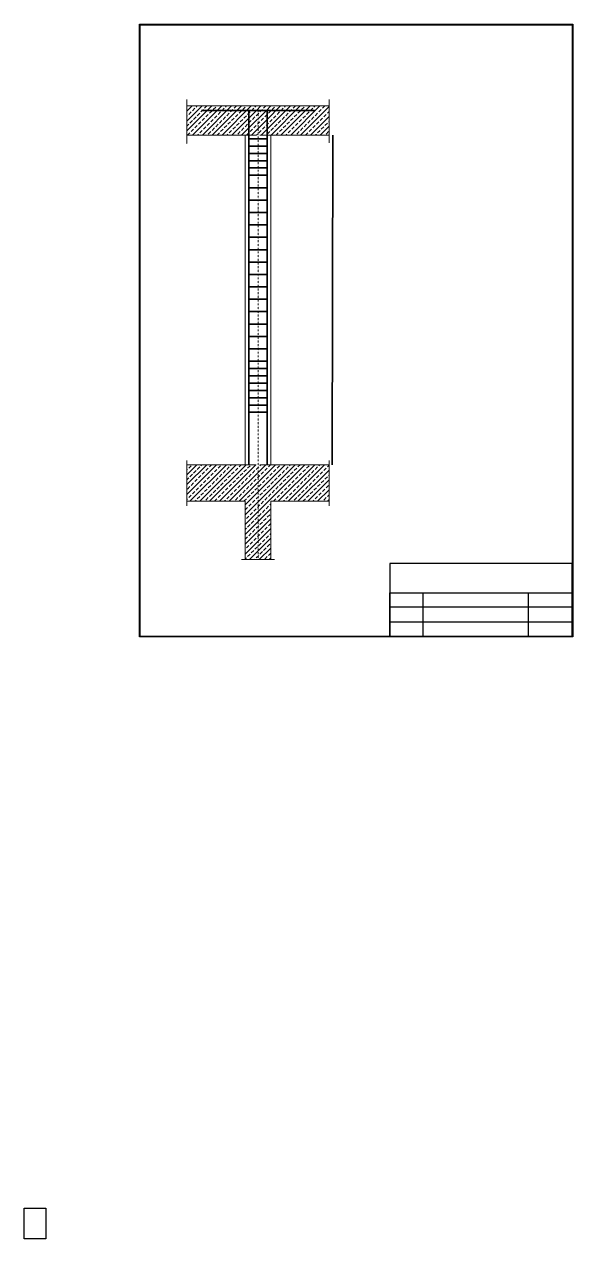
# Model space of a CAD drawing. Header units: millimetres. Extents: x -1530 to 5990, y 18380 to 35030.
import ezdxf

# ---------------------------------------------------------------- set-up
doc = ezdxf.new("R2010")
doc.units = ezdxf.units.MM
doc.linetypes.add('KRESKAKROPKAX2', pattern=[50.8, 25.4, -12.7, 0, -12.7])
doc.linetypes.add('KRESKOWA2', pattern=[9.525, 6.35, -3.175])
for name, color, linetype, lineweight in [('OBRYS', 1, 'Continuous', 13), ('OSIE', 210, 'KRESKAKROPKAX2', 20), ('POMOCNICZA', 8, 'KRESKOWA2', 13), ('RAMKA', 3, 'Continuous', 25), ('ZBROJENIE', 5, 'Continuous', 35)]:
    doc.layers.add(name, color=color, linetype=linetype, lineweight=lineweight)

# ---------------------------------------------------------------- blocks, each defined once
blk = doc.blocks.new('*U6')
at = {"layer": 'ZBROJENIE'}
blk.add_line((-125, 0), (125, 0), dxfattribs=at)
blk = doc.blocks.new('*U7')
at = {"layer": 'ZBROJENIE', "color": 0, "linetype": 'ByBlock', "lineweight": -2, "transparency": 16777216}
for p in [(0, 0), (0, -100), (0, -200), (0, -300), (0, -400), (0, -500)]:
    blk.add_blockref('*U6', p, dxfattribs=at)
blk = doc.blocks.new('*U8')
at = {"layer": 'ZBROJENIE'}
blk.add_line((-125, 0), (125, 0), dxfattribs=at)
blk = doc.blocks.new('*U9')
at = {"layer": 'ZBROJENIE', "color": 0, "linetype": 'ByBlock', "lineweight": -2, "transparency": 16777216}
for p in [(0, 0), (0, -170), (0, -340), (0, -510), (0, -680), (0, -850), (0, -1020), (0, -1190), (0, -1360), (0, -1530), (0, -1700), (0, -1870), (0, -2040), (0, -2210), (0, -2380), (0, -2550)]:
    blk.add_blockref('*U8', p, dxfattribs=at)
blk = doc.blocks.new('*U10')
at = {"layer": 'ZBROJENIE'}
blk.add_line((-125, 0), (125, 0), dxfattribs=at)
blk = doc.blocks.new('*U11')
at = {"layer": 'ZBROJENIE', "color": 0, "linetype": 'ByBlock', "lineweight": -2, "transparency": 16777216}
for p in [(0, 0), (0, -100), (0, -200), (0, -300), (0, -400), (0, -500), (0, -600), (0, -700)]:
    blk.add_blockref('*U10', p, dxfattribs=at)

msp = doc.modelspace()

# ---------------------------------------------------------------- hatches: boundary and pattern name
at = {"layer": 'POMOCNICZA'}
h = msp.add_hatch(dxfattribs=at)
h.set_pattern_fill('ANSI33', color=256, scale=15)
h.paths.add_polyline_path([(2650, 33910), (1850, 33910), (1500, 33910), (700, 33910), (700, 33510), (1500, 33510), (1550, 33510), (1550, 33850), (1675, 33850), (1800, 33850), (1800, 33510), (1850, 33510), (2650, 33510)])
h = msp.add_hatch(dxfattribs=at)
h.set_pattern_fill('ANSI33', color=256, scale=15)
h.paths.add_polyline_path([(1675, 33850), (1550, 33850), (1550, 33510), (1650, 33510), (1675, 33510)])
h.paths.add_polyline_path([(1800, 33850), (1675, 33850), (1675, 33510), (1700, 33510), (1800, 33510)])
h = msp.add_hatch(dxfattribs=at)
h.set_pattern_fill('ANSI33', color=256, scale=15)
h.paths.add_polyline_path([(1675, 28990), (1650, 28990), (1500, 28990), (700, 28990), (700, 28490), (1500, 28490), (1500, 27690), (1675, 27690)])
h.paths.add_polyline_path([(2650, 28990), (1850, 28990), (1700, 28990), (1675, 28990), (1675, 27690), (1850, 27690), (1850, 28490), (2650, 28490)])

# ---------------------------------------------------------------- linework, layer by layer
at = {"layer": 'OBRYS'}
for p, q in [((1500, 28990), (700, 28990)), ((2650, 28990), (1850, 28990)), ((700, 28490), (1500, 28490)), ((1500, 28490), (1500, 27690)), ((1850, 27690), (1850, 28490)), ((1850, 28490), (2650, 28490))]:
    msp.add_line(p, q, dxfattribs=at)
for points in [[(700, 33910), (1500, 33910), (1850, 33910), (2650, 33910)], [(1500, 28990), (1500, 33510), (700, 33510)], [(2650, 33510), (1850, 33510), (1850, 28990)]]:
    msp.add_lwpolyline(points, dxfattribs=at)
at = {"layer": 'OSIE'}
msp.add_line((1675, 33850), (1675, 27690), dxfattribs=at)
at = {"layer": 'POMOCNICZA'}
for p, q in [((700, 34000), (700, 33390)), ((2650, 34000), (2650, 33400)), ((1500, 33510), (1650, 33510)), ((1700, 33510), (1850, 33510)), ((700, 29050), (700, 28430)), ((1500, 28990), (1650, 28990)), ((1850, 28990), (1700, 28990)), ((2650, 29050), (2650, 28430)), ((1450, 27690), (1900, 27690))]:
    msp.add_line(p, q, dxfattribs=at)
at = {"layer": 'RAMKA'}
for p, q in [((5983, 27637), (3483, 27637)), ((3483, 27637), (3483, 26637)), ((5983, 26637), (5983, 27637)), ((5983, 26637), (5983, 27637)), ((3483, 26637), (3483, 27237)), ((3483, 27237), (5983, 27237)), ((3483, 27237), (3933, 27237)), ((3933, 27237), (3933, 26637)), ((5383, 26637), (5383, 27237)), ((5983, 27037), (3483, 27037)), ((5983, 26837), (5983, 27037)), ((3483, 26637), (3483, 26837)), ((3483, 26837), (5983, 26837)), ((3933, 26637), (5383, 26637)), ((-1530, 18800), (-1233, 18800)), ((-1530, 18380), (-1530, 18800)), ((-1233, 18800), (-1233, 18380)), ((-1233, 18380), (-1530, 18380))]:
    msp.add_line(p, q, dxfattribs=at)
msp.add_lwpolyline([(50, 35030), (5990, 35030), (5990, 26630), (50, 26630), (50, 35030)], dxfattribs=at)
msp.add_lwpolyline([(57, 35023), (5983, 35023), (5983, 26637), (57, 26637)], close=True, dxfattribs=at)
at = {"layer": 'ZBROJENIE'}
for p, q in [((900, 33850), (2450, 33850)), ((1550, 28990), (1550, 33850)), ((1800, 28990), (1800, 33850)), ((1550, 33510), (1550, 33460)), ((1800, 33510), (1800, 33460)), ((1800, 33510), (1800, 33460)), ((2700, 33510), (2690, 28990))]:
    msp.add_line(p, q, dxfattribs=at)

# ---------------------------------------------------------------- block references
for name, p in [('*U7', (1675, 33460)), ('*U9', (1675, 32960)), ('*U11', (1675, 30410))]:
    msp.add_blockref(name, p, dxfattribs=at)

doc.saveas('drawing.dxf')
